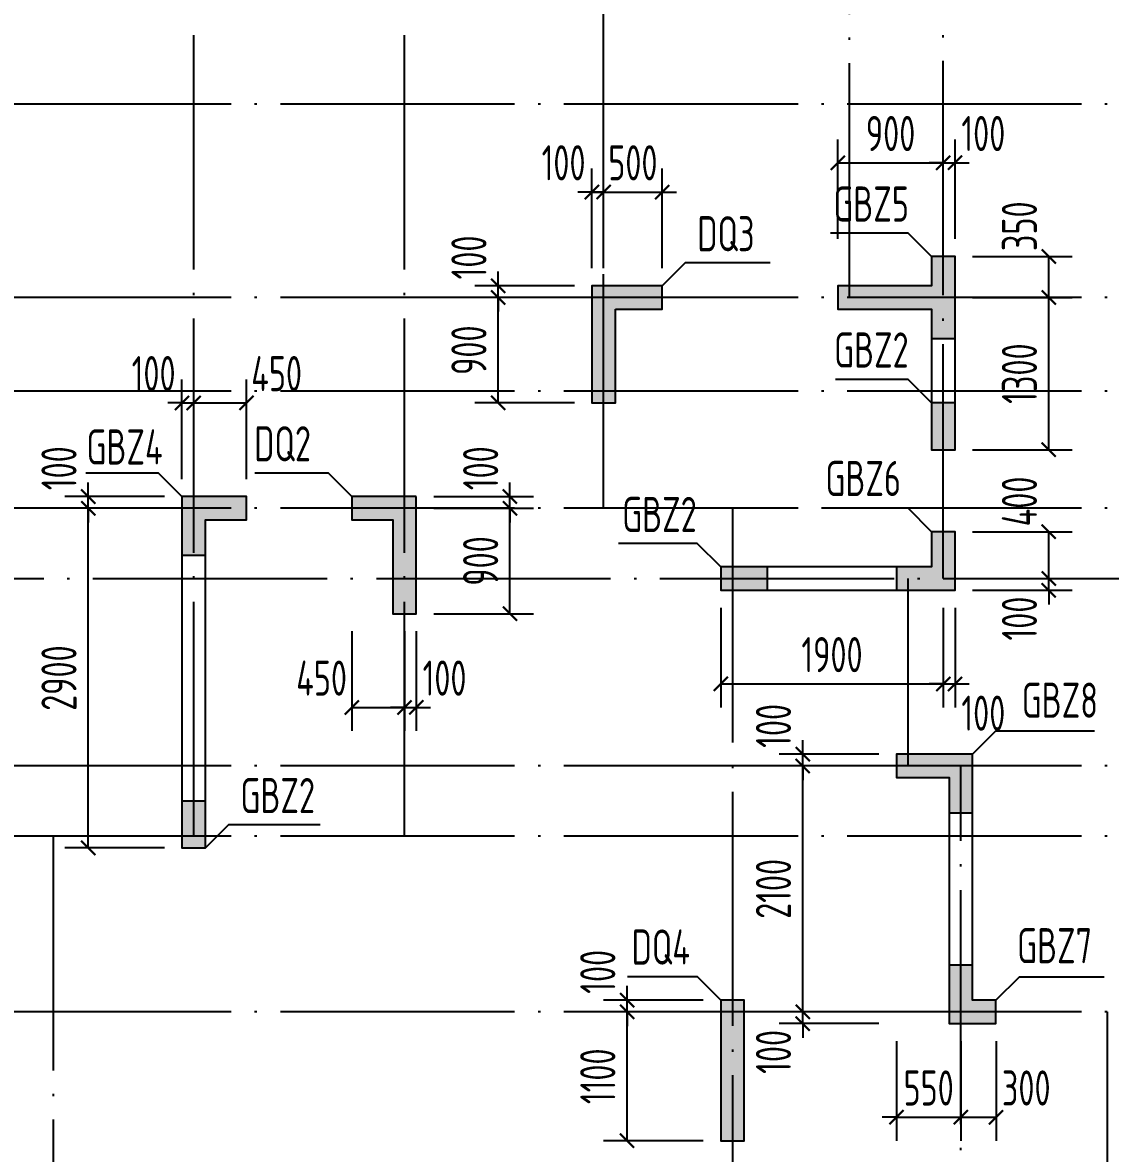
# Model space of a CAD drawing. Extents: x -655480 to 203344, y -294099 to 287156.
# Drawn here: x -300636 to -291349, y 67183 to 76838 of the extents above; entities that cross this region are included whole.
import ezdxf
from ezdxf.enums import TextEntityAlignment as Align

# ---------------------------------------------------------------- set-up
doc = ezdxf.new("R2010")
doc.units = 0
doc.header["$LTSCALE"] = 1000
doc.linetypes.add('DOTE', pattern=[2.42, 2, -0.2, 0.02, -0.2])
doc.layers.get('0').update_dxf_attribs({"linetype": 'CONTINUOUS'})
doc.layers.get('DEFPOINTS').update_dxf_attribs({"linetype": 'CONTINUOUS'})
for name, color, linetype in [('A-DOTE', 10, 'DOTE'), ('S-Q墙实线', 6, 'CONTINUOUS'), ('S-Q墙标注', 3, 'CONTINUOUS'), ('S-X详图填充', 252, 'CONTINUOUS'), ('S-X详图实线', 4, 'CONTINUOUS'), ('S-Z柱编号', 6, 'CONTINUOUS')]:
    doc.layers.add(name, color=color, linetype=linetype)
doc.styles.add('TSSD_REIN', font='tssdeng.shx', dxfattribs={"width": 0.7, "height": 300, "bigfont": 'tssdchn.shx'})
doc.styles.add('结构文字', font='zstxt.shx', dxfattribs={"width": 0.7, "bigfont": 'zshz.shx'})
doc.dimstyles.new('STRUCK', dxfattribs={"dimtxt": 400, "dimasz": 121, "dimexe": 200, "dimexo": 150, "dimgap": 115, "dimtad": 1, "dimdec": 0, "dimdsep": 46, "dimtxsty": '结构文字', "dimblk": 'ARCHTICK', "dimcen": 400, "dimclrd": 3, "dimclre": 3, "dimclrt": 7, "dimadec": 0, "dimazin": 0, "dimtfac": 1, "dimtdec": 0, "dimtix": 1, "dimtmove": 2, "dimatfit": 3, "dimldrblk": '_DIMX', "dimfxl": 1, "dimtolj": 1, "dimtzin": 0, "dimarcsym": 0})

# ---------------------------------------------------------------- blocks, each defined once
blk = doc.blocks.new('20210726.16395156')
at = {"layer": 'A-DOTE'}
for p, q in [((9300, 10900), (9300, 18249.9)), ((11100, 10900), (11100, 18249.9)), ((12800, 13700), (12800, 18249.9)), ((14900, 15500), (14900, 18249.9)), ((15700, 13100.3), (15700, 18249.9)), ((55600, 17150), (3600, 17150)), ((55600, 15500), (3600, 15500)), ((55600, 14700), (3600, 14700)), ((55600, 13700), (3600, 13700)), ((13900.2, 13700), (13900, 3600)), ((3600, 13100.3), (55600, 13100.3)), ((15400, 11500), (15400, 13100)), ((55600, 11500), (3600, 11500)), ((15850, 3600), (15850, 11500)), ((55600, 10900), (3600, 10900)), ((8100, 10900), (8100, 3600)), ((55600, 9400), (3600, 9400)), ((17100, 9400), (17100, 3600))]:
    blk.add_line(p, q, dxfattribs=at)
blk = doc.blocks.new('_ArchTick')
at = {"color": 0, "linetype": 'ByBlock', "const_width": 0.15}
blk.add_lwpolyline([(-0.5, -0.5), (0.5, 0.5)], dxfattribs=at)
blk = doc.blocks.new('*D1711')
at = {"layer": 'DEFPOINTS', "color": 0, "transparency": 16777216}
for p in [(-295476, 68391.2), (-294676, 68391.2), (-294676, 67291.2)]:
    blk.add_point(p, dxfattribs=at)
at = {"layer": 'S-Q墙标注', "color": 3, "lineweight": -2, "transparency": 16777216}
for p, q in [((-294826, 68391.2), (-295676, 68391.2)), ((-295476, 67291.2), (-295476, 68391.2)), ((-294826, 67291.2), (-295676, 67291.2))]:
    blk.add_line(p, q, dxfattribs=at)
at = {"layer": 'S-Q墙标注', "color": 3, "lineweight": -2, "transparency": 16777216, "xscale": 121, "yscale": 121, "zscale": 121}
for p, rotation in [((-295476, 68391.2), 90), ((-295476, 67291.2), 270)]:
    blk.add_blockref('_ArchTick', p, dxfattribs=dict(at, rotation=rotation))
at = {"layer": 'S-Q墙标注', "color": 7, "transparency": 16777216, "insert": (-295726, 67841.2), "char_height": 300, "attachment_point": 5, "rotation": 90, "style": 'TSSD_REIN'}
blk.add_mtext('\\A1;1100', dxfattribs=at)
blk = doc.blocks.new('_DIMX')
blk.add_line((-150, 0), (150, 0))
at = {"const_width": 50}
blk.add_lwpolyline([(-70, -70), (70, 70)], dxfattribs=at)
blk = doc.blocks.new('*D1712')
at = {"layer": 'DEFPOINTS', "color": 0, "transparency": 16777216}
for p in [(-295476, 68491.2), (-294676, 68491.2), (-294676, 68391.2)]:
    blk.add_point(p, dxfattribs=at)
at = {"layer": 'S-Q墙标注', "color": 3, "lineweight": -2, "transparency": 16777216}
for p, q in [((-295476, 68491.2), (-295476, 68612.2)), ((-294826, 68491.2), (-295676, 68491.2)), ((-295476, 68391.2), (-295476, 68491.2)), ((-294826, 68391.2), (-295676, 68391.2)), ((-295476, 68391.2), (-295476, 68270.2))]:
    blk.add_line(p, q, dxfattribs=at)
at = {"layer": 'S-Q墙标注', "color": 3, "lineweight": -2, "transparency": 16777216, "xscale": 121, "yscale": 121, "zscale": 121}
for p, rotation in [((-295476, 68491.2), 270), ((-295476, 68391.2), 90)]:
    blk.add_blockref('_ArchTick', p, dxfattribs=dict(at, rotation=rotation))
at = {"layer": 'S-Q墙标注', "color": 7, "transparency": 16777216, "insert": (-295726, 68733.1), "char_height": 300, "attachment_point": 5, "rotation": 90, "style": 'TSSD_REIN'}
blk.add_mtext('\\A1;100', dxfattribs=at)
blk = doc.blocks.new('*D1717')
at = {"layer": 'DEFPOINTS', "color": 0, "transparency": 16777216}
for p in [(-300076, 72691.2), (-299276, 72691.2), (-299276, 69791.2)]:
    blk.add_point(p, dxfattribs=at)
at = {"layer": 'S-Q墙标注', "color": 3, "lineweight": -2, "transparency": 16777216}
for p, q in [((-299426, 72691.2), (-300276, 72691.2)), ((-300076, 69791.2), (-300076, 72691.2)), ((-299426, 69791.2), (-300276, 69791.2))]:
    blk.add_line(p, q, dxfattribs=at)
at = {"layer": 'S-Q墙标注', "color": 3, "lineweight": -2, "transparency": 16777216, "xscale": 121, "yscale": 121, "zscale": 121}
for p, rotation in [((-300076, 72691.2), 90), ((-300076, 69791.2), 270)]:
    blk.add_blockref('_ArchTick', p, dxfattribs=dict(at, rotation=rotation))
at = {"layer": 'S-Q墙标注', "color": 7, "transparency": 16777216, "insert": (-300326, 71241.2), "char_height": 300, "attachment_point": 5, "rotation": 90, "style": 'TSSD_REIN'}
blk.add_mtext('\\A1;2900', dxfattribs=at)
blk = doc.blocks.new('*D1718')
at = {"layer": 'DEFPOINTS', "color": 0, "transparency": 16777216}
for p in [(-300076, 72791.2), (-299276, 72791.2), (-299276, 72691.2)]:
    blk.add_point(p, dxfattribs=at)
at = {"layer": 'S-Q墙标注', "color": 3, "lineweight": -2, "transparency": 16777216}
for p, q in [((-300076, 72791.2), (-300076, 72912.2)), ((-299426, 72791.2), (-300276, 72791.2)), ((-300076, 72691.2), (-300076, 72791.2)), ((-299426, 72691.2), (-300276, 72691.2)), ((-300076, 72691.2), (-300076, 72570.2))]:
    blk.add_line(p, q, dxfattribs=at)
at = {"layer": 'S-Q墙标注', "color": 3, "lineweight": -2, "transparency": 16777216, "xscale": 121, "yscale": 121, "zscale": 121}
for p, rotation in [((-300076, 72791.2), 270), ((-300076, 72691.2), 90)]:
    blk.add_blockref('_ArchTick', p, dxfattribs=dict(at, rotation=rotation))
at = {"layer": 'S-Q墙标注', "color": 7, "transparency": 16777216, "insert": (-300326, 73033.1), "char_height": 300, "attachment_point": 5, "rotation": 90, "style": 'TSSD_REIN'}
blk.add_mtext('\\A1;100', dxfattribs=at)
blk = doc.blocks.new('*D1719')
at = {"layer": 'DEFPOINTS', "color": 0, "transparency": 16777216}
for p in [(-299176, 73591.2), (-299276, 72791.2), (-299176, 72791.2)]:
    blk.add_point(p, dxfattribs=at)
at = {"layer": 'S-Q墙标注', "color": 3, "lineweight": -2, "transparency": 16777216}
for p, q in [((-299276, 72941.2), (-299276, 73791.2)), ((-299176, 72941.2), (-299176, 73791.2)), ((-299276, 73591.2), (-299397, 73591.2)), ((-299276, 73591.2), (-299176, 73591.2)), ((-299176, 73591.2), (-299055, 73591.2))]:
    blk.add_line(p, q, dxfattribs=at)
at = {"layer": 'S-Q墙标注', "color": 3, "lineweight": -2, "transparency": 16777216, "xscale": 121, "yscale": 121, "zscale": 121}
blk.add_blockref('_ArchTick', (-299276, 73591.2), dxfattribs=at)
at = {"layer": 'S-Q墙标注', "color": 3, "lineweight": -2, "transparency": 16777216, "xscale": 121, "yscale": 121, "zscale": 121, "rotation": 180}
blk.add_blockref('_ArchTick', (-299176, 73591.2), dxfattribs=at)
at = {"layer": 'S-Q墙标注', "color": 7, "transparency": 16777216, "insert": (-299517.9, 73841.2), "char_height": 300, "attachment_point": 5, "style": 'TSSD_REIN'}
blk.add_mtext('\\A1;100', dxfattribs=at)
blk = doc.blocks.new('*D1720')
at = {"layer": 'DEFPOINTS', "color": 0, "transparency": 16777216}
for p in [(-298726, 73591.2), (-299176, 72791.2), (-298726, 72791.2)]:
    blk.add_point(p, dxfattribs=at)
at = {"layer": 'S-Q墙标注', "color": 3, "lineweight": -2, "transparency": 16777216}
for p, q in [((-299176, 72941.2), (-299176, 73791.2)), ((-298726, 72941.2), (-298726, 73791.2)), ((-299176, 73591.2), (-298726, 73591.2))]:
    blk.add_line(p, q, dxfattribs=at)
at = {"layer": 'S-Q墙标注', "color": 3, "lineweight": -2, "transparency": 16777216, "xscale": 121, "yscale": 121, "zscale": 121, "rotation": 180}
blk.add_blockref('_ArchTick', (-299176, 73591.2), dxfattribs=at)
at = {"layer": 'S-Q墙标注', "color": 3, "lineweight": -2, "transparency": 16777216, "xscale": 121, "yscale": 121, "zscale": 121}
blk.add_blockref('_ArchTick', (-298726, 73591.2), dxfattribs=at)
at = {"layer": 'S-Q墙标注', "color": 7, "transparency": 16777216, "insert": (-298467.9, 73841.2), "char_height": 300, "attachment_point": 5, "style": 'TSSD_REIN'}
blk.add_mtext('\\A1;450', dxfattribs=at)
blk = doc.blocks.new('*D1721')
at = {"layer": 'DEFPOINTS', "color": 0, "transparency": 16777216}
for p in [(-297276, 72691.2), (-296476, 72691.2), (-297276, 71791.2)]:
    blk.add_point(p, dxfattribs=at)
at = {"layer": 'S-Q墙标注', "color": 3, "lineweight": -2, "transparency": 16777216}
for p, q in [((-297126, 72691.2), (-296276, 72691.2)), ((-296476, 71791.2), (-296476, 72691.2)), ((-297126, 71791.2), (-296276, 71791.2))]:
    blk.add_line(p, q, dxfattribs=at)
at = {"layer": 'S-Q墙标注', "color": 3, "lineweight": -2, "transparency": 16777216, "xscale": 121, "yscale": 121, "zscale": 121}
for p, rotation in [((-296476, 72691.2), 90), ((-296476, 71791.2), 270)]:
    blk.add_blockref('_ArchTick', p, dxfattribs=dict(at, rotation=rotation))
at = {"layer": 'S-Q墙标注', "color": 7, "transparency": 16777216, "insert": (-296726, 72241.2), "char_height": 300, "attachment_point": 5, "rotation": 90, "style": 'TSSD_REIN'}
blk.add_mtext('\\A1;900', dxfattribs=at)
blk = doc.blocks.new('*D1722')
at = {"layer": 'DEFPOINTS', "color": 0, "transparency": 16777216}
for p in [(-297276, 72791.2), (-296476, 72791.2), (-297276, 72691.2)]:
    blk.add_point(p, dxfattribs=at)
at = {"layer": 'S-Q墙标注', "color": 3, "lineweight": -2, "transparency": 16777216}
for p, q in [((-296476, 72791.2), (-296476, 72912.2)), ((-297126, 72791.2), (-296276, 72791.2)), ((-296476, 72691.2), (-296476, 72791.2)), ((-297126, 72691.2), (-296276, 72691.2)), ((-296476, 72691.2), (-296476, 72570.2))]:
    blk.add_line(p, q, dxfattribs=at)
at = {"layer": 'S-Q墙标注', "color": 3, "lineweight": -2, "transparency": 16777216, "xscale": 121, "yscale": 121, "zscale": 121}
for p, rotation in [((-296476, 72791.2), 270), ((-296476, 72691.2), 90)]:
    blk.add_blockref('_ArchTick', p, dxfattribs=dict(at, rotation=rotation))
at = {"layer": 'S-Q墙标注', "color": 7, "transparency": 16777216, "insert": (-296726, 73033.1), "char_height": 300, "attachment_point": 5, "rotation": 90, "style": 'TSSD_REIN'}
blk.add_mtext('\\A1;100', dxfattribs=at)
blk = doc.blocks.new('*D1723')
at = {"layer": 'DEFPOINTS', "color": 0, "transparency": 16777216}
for p in [(-297825.9, 71791.2), (-297376, 71791.2), (-297376, 70991.2)]:
    blk.add_point(p, dxfattribs=at)
at = {"layer": 'S-Q墙标注', "color": 3, "lineweight": -2, "transparency": 16777216}
for p, q in [((-297825.9, 71641.2), (-297825.9, 70791.2)), ((-297376, 71641.2), (-297376, 70791.2)), ((-297825.9, 70991.2), (-297376, 70991.2))]:
    blk.add_line(p, q, dxfattribs=at)
at = {"layer": 'S-Q墙标注', "color": 3, "lineweight": -2, "transparency": 16777216, "xscale": 121, "yscale": 121, "zscale": 121, "rotation": 180}
blk.add_blockref('_ArchTick', (-297825.9, 70991.2), dxfattribs=at)
at = {"layer": 'S-Q墙标注', "color": 3, "lineweight": -2, "transparency": 16777216, "xscale": 121, "yscale": 121, "zscale": 121}
blk.add_blockref('_ArchTick', (-297376, 70991.2), dxfattribs=at)
at = {"layer": 'S-Q墙标注', "color": 7, "transparency": 16777216, "insert": (-298084, 71241.2), "char_height": 300, "attachment_point": 5, "style": 'TSSD_REIN'}
blk.add_mtext('\\A1;450', dxfattribs=at)
blk = doc.blocks.new('*D1724')
at = {"layer": 'DEFPOINTS', "color": 0, "transparency": 16777216}
for p in [(-297376, 71791.2), (-297276, 71791.2), (-297276, 70991.2)]:
    blk.add_point(p, dxfattribs=at)
at = {"layer": 'S-Q墙标注', "color": 3, "lineweight": -2, "transparency": 16777216}
for p, q in [((-297376, 71641.2), (-297376, 70791.2)), ((-297276, 71641.2), (-297276, 70791.2)), ((-297376, 70991.2), (-297497, 70991.2)), ((-297376, 70991.2), (-297276, 70991.2)), ((-297276, 70991.2), (-297155, 70991.2))]:
    blk.add_line(p, q, dxfattribs=at)
at = {"layer": 'S-Q墙标注', "color": 3, "lineweight": -2, "transparency": 16777216, "xscale": 121, "yscale": 121, "zscale": 121}
blk.add_blockref('_ArchTick', (-297376, 70991.2), dxfattribs=at)
at = {"layer": 'S-Q墙标注', "color": 3, "lineweight": -2, "transparency": 16777216, "xscale": 121, "yscale": 121, "zscale": 121, "rotation": 180}
blk.add_blockref('_ArchTick', (-297276, 70991.2), dxfattribs=at)
at = {"layer": 'S-Q墙标注', "color": 7, "transparency": 16777216, "insert": (-297034.1, 71241.2), "char_height": 300, "attachment_point": 5, "style": 'TSSD_REIN'}
blk.add_mtext('\\A1;100', dxfattribs=at)
blk = doc.blocks.new('*D1725')
at = {"layer": 'DEFPOINTS', "color": 0, "transparency": 16777216}
for p in [(-292676, 72091.5), (-291876, 72091.5), (-292676, 71991.5)]:
    blk.add_point(p, dxfattribs=at)
at = {"layer": 'S-Q墙标注', "color": 3, "lineweight": -2, "transparency": 16777216}
for p, q in [((-291876, 72091.5), (-291876, 72212.5)), ((-292526, 72091.5), (-291676, 72091.5)), ((-291876, 71991.5), (-291876, 72091.5)), ((-292526, 71991.5), (-291676, 71991.5)), ((-291876, 71991.5), (-291876, 71870.5))]:
    blk.add_line(p, q, dxfattribs=at)
at = {"layer": 'S-Q墙标注', "color": 3, "lineweight": -2, "transparency": 16777216, "xscale": 121, "yscale": 121, "zscale": 121}
for p, rotation in [((-291876, 72091.5), 270), ((-291876, 71991.5), 90)]:
    blk.add_blockref('_ArchTick', p, dxfattribs=dict(at, rotation=rotation))
at = {"layer": 'S-Q墙标注', "color": 7, "transparency": 16777216, "insert": (-292126, 71749.5), "char_height": 300, "attachment_point": 5, "rotation": 90, "style": 'TSSD_REIN'}
blk.add_mtext('\\A1;100', dxfattribs=at)
blk = doc.blocks.new('*D1726')
at = {"layer": 'DEFPOINTS', "color": 0, "transparency": 16777216}
for p in [(-292676, 72491.5), (-291876, 72491.5), (-292676, 72091.5)]:
    blk.add_point(p, dxfattribs=at)
at = {"layer": 'S-Q墙标注', "color": 3, "lineweight": -2, "transparency": 16777216}
for p, q in [((-292526, 72491.5), (-291676, 72491.5)), ((-291876, 72091.5), (-291876, 72491.5)), ((-292526, 72091.5), (-291676, 72091.5))]:
    blk.add_line(p, q, dxfattribs=at)
at = {"layer": 'S-Q墙标注', "color": 3, "lineweight": -2, "transparency": 16777216, "xscale": 121, "yscale": 121, "zscale": 121}
for p, rotation in [((-291876, 72491.5), 90), ((-291876, 72091.5), 270)]:
    blk.add_blockref('_ArchTick', p, dxfattribs=dict(at, rotation=rotation))
at = {"layer": 'S-Q墙标注', "color": 7, "transparency": 16777216, "insert": (-292126, 72749.5), "char_height": 300, "attachment_point": 5, "rotation": 90, "style": 'TSSD_REIN'}
blk.add_mtext('\\A1;400', dxfattribs=at)
blk = doc.blocks.new('*D1727')
at = {"layer": 'DEFPOINTS', "color": 0, "transparency": 16777216}
for p in [(-294676, 71991.5), (-292776, 71991.5), (-292776, 71191.5)]:
    blk.add_point(p, dxfattribs=at)
at = {"layer": 'S-Q墙标注', "color": 3, "lineweight": -2, "transparency": 16777216}
for p, q in [((-294676, 71841.5), (-294676, 70991.5)), ((-292776, 71841.5), (-292776, 70991.5)), ((-294676, 71191.5), (-292776, 71191.5))]:
    blk.add_line(p, q, dxfattribs=at)
at = {"layer": 'S-Q墙标注', "color": 3, "lineweight": -2, "transparency": 16777216, "xscale": 121, "yscale": 121, "zscale": 121, "rotation": 180}
blk.add_blockref('_ArchTick', (-294676, 71191.5), dxfattribs=at)
at = {"layer": 'S-Q墙标注', "color": 3, "lineweight": -2, "transparency": 16777216, "xscale": 121, "yscale": 121, "zscale": 121}
blk.add_blockref('_ArchTick', (-292776, 71191.5), dxfattribs=at)
at = {"layer": 'S-Q墙标注', "color": 7, "transparency": 16777216, "insert": (-293726, 71441.5), "char_height": 300, "attachment_point": 5, "style": 'TSSD_REIN'}
blk.add_mtext('\\A1;1900', dxfattribs=at)
blk = doc.blocks.new('*D1728')
at = {"layer": 'DEFPOINTS', "color": 0, "transparency": 16777216}
for p in [(-292776, 71991.5), (-292676, 71991.5), (-292676, 71191.5)]:
    blk.add_point(p, dxfattribs=at)
at = {"layer": 'S-Q墙标注', "color": 3, "lineweight": -2, "transparency": 16777216}
for p, q in [((-292776, 71841.5), (-292776, 70991.5)), ((-292676, 71841.5), (-292676, 70991.5)), ((-292776, 71191.5), (-292897, 71191.5)), ((-292776, 71191.5), (-292676, 71191.5)), ((-292676, 71191.5), (-292555, 71191.5))]:
    blk.add_line(p, q, dxfattribs=at)
at = {"layer": 'S-Q墙标注', "color": 3, "lineweight": -2, "transparency": 16777216, "xscale": 121, "yscale": 121, "zscale": 121}
blk.add_blockref('_ArchTick', (-292776, 71191.5), dxfattribs=at)
at = {"layer": 'S-Q墙标注', "color": 3, "lineweight": -2, "transparency": 16777216, "xscale": 121, "yscale": 121, "zscale": 121, "rotation": 180}
blk.add_blockref('_ArchTick', (-292676, 71191.5), dxfattribs=at)
at = {"layer": 'S-Q墙标注', "color": 7, "transparency": 16777216, "insert": (-292434.1, 70941.5), "char_height": 300, "attachment_point": 5, "style": 'TSSD_REIN'}
blk.add_mtext('\\A1;100', dxfattribs=at)
blk = doc.blocks.new('*D1729')
at = {"layer": 'DEFPOINTS', "color": 0, "transparency": 16777216}
for p in [(-296576, 74491.2), (-295776, 74491.2), (-295776, 73591.2)]:
    blk.add_point(p, dxfattribs=at)
at = {"layer": 'S-Q墙标注', "color": 3, "lineweight": -2, "transparency": 16777216}
for p, q in [((-295926, 74491.2), (-296776, 74491.2)), ((-296576, 73591.2), (-296576, 74491.2)), ((-295926, 73591.2), (-296776, 73591.2))]:
    blk.add_line(p, q, dxfattribs=at)
at = {"layer": 'S-Q墙标注', "color": 3, "lineweight": -2, "transparency": 16777216, "xscale": 121, "yscale": 121, "zscale": 121}
for p, rotation in [((-296576, 74491.2), 90), ((-296576, 73591.2), 270)]:
    blk.add_blockref('_ArchTick', p, dxfattribs=dict(at, rotation=rotation))
at = {"layer": 'S-Q墙标注', "color": 7, "transparency": 16777216, "insert": (-296826, 74041.2), "char_height": 300, "attachment_point": 5, "rotation": 90, "style": 'TSSD_REIN'}
blk.add_mtext('\\A1;900', dxfattribs=at)
blk = doc.blocks.new('*D1730')
at = {"layer": 'DEFPOINTS', "color": 0, "transparency": 16777216}
for p in [(-296576, 74591.2), (-295776, 74591.2), (-295776, 74491.2)]:
    blk.add_point(p, dxfattribs=at)
at = {"layer": 'S-Q墙标注', "color": 3, "lineweight": -2, "transparency": 16777216}
for p, q in [((-296576, 74591.2), (-296576, 74712.2)), ((-295926, 74591.2), (-296776, 74591.2)), ((-296576, 74491.2), (-296576, 74591.2)), ((-295926, 74491.2), (-296776, 74491.2)), ((-296576, 74491.2), (-296576, 74370.2))]:
    blk.add_line(p, q, dxfattribs=at)
at = {"layer": 'S-Q墙标注', "color": 3, "lineweight": -2, "transparency": 16777216, "xscale": 121, "yscale": 121, "zscale": 121}
for p, rotation in [((-296576, 74591.2), 270), ((-296576, 74491.2), 90)]:
    blk.add_blockref('_ArchTick', p, dxfattribs=dict(at, rotation=rotation))
at = {"layer": 'S-Q墙标注', "color": 7, "transparency": 16777216, "insert": (-296826, 74833.1), "char_height": 300, "attachment_point": 5, "rotation": 90, "style": 'TSSD_REIN'}
blk.add_mtext('\\A1;100', dxfattribs=at)
blk = doc.blocks.new('*D1731')
at = {"layer": 'DEFPOINTS', "color": 0, "transparency": 16777216}
for p in [(-295676, 75391.2), (-295776, 74591.2), (-295676, 74591.2)]:
    blk.add_point(p, dxfattribs=at)
at = {"layer": 'S-Q墙标注', "color": 3, "lineweight": -2, "transparency": 16777216}
for p, q in [((-295776, 74741.2), (-295776, 75591.2)), ((-295676, 74741.2), (-295676, 75591.2)), ((-295776, 75391.2), (-295897, 75391.2)), ((-295776, 75391.2), (-295676, 75391.2)), ((-295676, 75391.2), (-295555, 75391.2))]:
    blk.add_line(p, q, dxfattribs=at)
at = {"layer": 'S-Q墙标注', "color": 3, "lineweight": -2, "transparency": 16777216, "xscale": 121, "yscale": 121, "zscale": 121}
blk.add_blockref('_ArchTick', (-295776, 75391.2), dxfattribs=at)
at = {"layer": 'S-Q墙标注', "color": 3, "lineweight": -2, "transparency": 16777216, "xscale": 121, "yscale": 121, "zscale": 121, "rotation": 180}
blk.add_blockref('_ArchTick', (-295676, 75391.2), dxfattribs=at)
at = {"layer": 'S-Q墙标注', "color": 7, "transparency": 16777216, "insert": (-296017.9, 75641.2), "char_height": 300, "attachment_point": 5, "style": 'TSSD_REIN'}
blk.add_mtext('\\A1;100', dxfattribs=at)
blk = doc.blocks.new('*D1732')
at = {"layer": 'DEFPOINTS', "color": 0, "transparency": 16777216}
for p in [(-295176.1, 75391.2), (-295676, 74591.2), (-295176.1, 74591.2)]:
    blk.add_point(p, dxfattribs=at)
at = {"layer": 'S-Q墙标注', "color": 3, "lineweight": -2, "transparency": 16777216}
for p, q in [((-295676, 74741.2), (-295676, 75591.2)), ((-295176.1, 74741.2), (-295176.1, 75591.2)), ((-295676, 75391.2), (-295797, 75391.2)), ((-295676, 75391.2), (-295176.1, 75391.2)), ((-295176.1, 75391.2), (-295055.1, 75391.2))]:
    blk.add_line(p, q, dxfattribs=at)
at = {"layer": 'S-Q墙标注', "color": 3, "lineweight": -2, "transparency": 16777216, "xscale": 121, "yscale": 121, "zscale": 121}
blk.add_blockref('_ArchTick', (-295676, 75391.2), dxfattribs=at)
at = {"layer": 'S-Q墙标注', "color": 3, "lineweight": -2, "transparency": 16777216, "xscale": 121, "yscale": 121, "zscale": 121, "rotation": 180}
blk.add_blockref('_ArchTick', (-295176.1, 75391.2), dxfattribs=at)
at = {"layer": 'S-Q墙标注', "color": 7, "transparency": 16777216, "insert": (-295426.1, 75641.2), "char_height": 300, "attachment_point": 5, "style": 'TSSD_REIN'}
blk.add_mtext('\\A1;500', dxfattribs=at)
blk = doc.blocks.new('*D1733')
at = {"layer": 'DEFPOINTS', "color": 0, "transparency": 16777216}
for p in [(-293976.1, 68391.2), (-293176.1, 68391.2), (-293176.1, 68291.2)]:
    blk.add_point(p, dxfattribs=at)
at = {"layer": 'S-Q墙标注', "color": 3, "lineweight": -2, "transparency": 16777216}
for p, q in [((-293976.1, 68391.2), (-293976.1, 68512.2)), ((-293326.1, 68391.2), (-294176.1, 68391.2)), ((-293976.1, 68291.2), (-293976.1, 68391.2)), ((-293326.1, 68291.2), (-294176.1, 68291.2)), ((-293976.1, 68291.2), (-293976.1, 68170.2))]:
    blk.add_line(p, q, dxfattribs=at)
at = {"layer": 'S-Q墙标注', "color": 3, "lineweight": -2, "transparency": 16777216, "xscale": 121, "yscale": 121, "zscale": 121}
for p, rotation in [((-293976.1, 68391.2), 270), ((-293976.1, 68291.2), 90)]:
    blk.add_blockref('_ArchTick', p, dxfattribs=dict(at, rotation=rotation))
at = {"layer": 'S-Q墙标注', "color": 7, "transparency": 16777216, "insert": (-294226.1, 68049.3), "char_height": 300, "attachment_point": 5, "rotation": 90, "style": 'TSSD_REIN'}
blk.add_mtext('\\A1;100', dxfattribs=at)
blk = doc.blocks.new('*D1734')
at = {"layer": 'DEFPOINTS', "color": 0, "transparency": 16777216}
for p in [(-293976.1, 70491.2), (-293176.1, 70491.2), (-293176.1, 68391.2)]:
    blk.add_point(p, dxfattribs=at)
at = {"layer": 'S-Q墙标注', "color": 3, "lineweight": -2, "transparency": 16777216}
for p, q in [((-293326.1, 70491.2), (-294176.1, 70491.2)), ((-293976.1, 68391.2), (-293976.1, 70491.2)), ((-293326.1, 68391.2), (-294176.1, 68391.2))]:
    blk.add_line(p, q, dxfattribs=at)
at = {"layer": 'S-Q墙标注', "color": 3, "lineweight": -2, "transparency": 16777216, "xscale": 121, "yscale": 121, "zscale": 121}
for p, rotation in [((-293976.1, 70491.2), 90), ((-293976.1, 68391.2), 270)]:
    blk.add_blockref('_ArchTick', p, dxfattribs=dict(at, rotation=rotation))
at = {"layer": 'S-Q墙标注', "color": 7, "transparency": 16777216, "insert": (-294226.1, 69441.2), "char_height": 300, "attachment_point": 5, "rotation": 90, "style": 'TSSD_REIN'}
blk.add_mtext('\\A1;2100', dxfattribs=at)
blk = doc.blocks.new('*D1735')
at = {"layer": 'DEFPOINTS', "color": 0, "transparency": 16777216}
for p in [(-293976.1, 70591.2), (-293176.1, 70591.2), (-293176.1, 70491.2)]:
    blk.add_point(p, dxfattribs=at)
at = {"layer": 'S-Q墙标注', "color": 3, "lineweight": -2, "transparency": 16777216}
for p, q in [((-293976.1, 70591.2), (-293976.1, 70712.2)), ((-293326.1, 70591.2), (-294176.1, 70591.2)), ((-293976.1, 70491.2), (-293976.1, 70591.2)), ((-293326.1, 70491.2), (-294176.1, 70491.2)), ((-293976.1, 70491.2), (-293976.1, 70370.2))]:
    blk.add_line(p, q, dxfattribs=at)
at = {"layer": 'S-Q墙标注', "color": 3, "lineweight": -2, "transparency": 16777216, "xscale": 121, "yscale": 121, "zscale": 121}
for p, rotation in [((-293976.1, 70591.2), 270), ((-293976.1, 70491.2), 90)]:
    blk.add_blockref('_ArchTick', p, dxfattribs=dict(at, rotation=rotation))
at = {"layer": 'S-Q墙标注', "color": 7, "transparency": 16777216, "insert": (-294226.1, 70833.1), "char_height": 300, "attachment_point": 5, "rotation": 90, "style": 'TSSD_REIN'}
blk.add_mtext('\\A1;100', dxfattribs=at)
blk = doc.blocks.new('*D2332')
at = {"layer": 'DEFPOINTS', "color": 0, "transparency": 16777216}
for p in [(-293176, 68291.3), (-292626, 68291.2), (-292626, 67491.2)]:
    blk.add_point(p, dxfattribs=at)
at = {"layer": 'S-Q墙标注', "color": 3, "lineweight": -2, "transparency": 16777216}
for p, q in [((-293176, 68141.3), (-293176, 67291.2)), ((-292626, 68141.2), (-292626, 67291.2)), ((-293176, 67491.2), (-293297, 67491.2)), ((-293176, 67491.2), (-292626, 67491.2)), ((-292626, 67491.2), (-292505, 67491.2))]:
    blk.add_line(p, q, dxfattribs=at)
at = {"layer": 'S-Q墙标注', "color": 3, "lineweight": -2, "transparency": 16777216, "xscale": 121, "yscale": 121, "zscale": 121}
blk.add_blockref('_ArchTick', (-293176, 67491.2), dxfattribs=at)
at = {"layer": 'S-Q墙标注', "color": 3, "lineweight": -2, "transparency": 16777216, "xscale": 121, "yscale": 121, "zscale": 121, "rotation": 180}
blk.add_blockref('_ArchTick', (-292626, 67491.2), dxfattribs=at)
at = {"layer": 'S-Q墙标注', "color": 7, "transparency": 16777216, "insert": (-292901, 67741.2), "char_height": 300, "attachment_point": 5, "style": 'TSSD_REIN'}
blk.add_mtext('\\A1;550', dxfattribs=at)
blk = doc.blocks.new('*D2333')
at = {"layer": 'DEFPOINTS', "color": 0, "transparency": 16777216}
for p in [(-292626, 68291.2), (-292326, 68291.2), (-292326, 67491.2)]:
    blk.add_point(p, dxfattribs=at)
at = {"layer": 'S-Q墙标注', "color": 3, "lineweight": -2, "transparency": 16777216}
for p, q in [((-292626, 68141.2), (-292626, 67291.2)), ((-292326, 68141.2), (-292326, 67291.2)), ((-292626, 67491.2), (-292326, 67491.2))]:
    blk.add_line(p, q, dxfattribs=at)
at = {"layer": 'S-Q墙标注', "color": 3, "lineweight": -2, "transparency": 16777216, "xscale": 121, "yscale": 121, "zscale": 121, "rotation": 180}
blk.add_blockref('_ArchTick', (-292626, 67491.2), dxfattribs=at)
at = {"layer": 'S-Q墙标注', "color": 3, "lineweight": -2, "transparency": 16777216, "xscale": 121, "yscale": 121, "zscale": 121}
blk.add_blockref('_ArchTick', (-292326, 67491.2), dxfattribs=at)
at = {"layer": 'S-Q墙标注', "color": 7, "transparency": 16777216, "insert": (-292067.9, 67741.2), "char_height": 300, "attachment_point": 5, "style": 'TSSD_REIN'}
blk.add_mtext('\\A1;300', dxfattribs=at)
blk = doc.blocks.new('*D2410')
at = {"layer": 'DEFPOINTS', "color": 0, "transparency": 16777216}
for p in [(-292676, 74491.2), (-291876, 74491.2), (-292676, 73191.2)]:
    blk.add_point(p, dxfattribs=at)
at = {"layer": 'S-Q墙标注', "color": 3, "lineweight": -2, "transparency": 16777216}
for p, q in [((-292526, 74491.2), (-291676, 74491.2)), ((-291876, 73191.2), (-291876, 74491.2)), ((-292526, 73191.2), (-291676, 73191.2))]:
    blk.add_line(p, q, dxfattribs=at)
at = {"layer": 'S-Q墙标注', "color": 3, "lineweight": -2, "transparency": 16777216, "xscale": 121, "yscale": 121, "zscale": 121}
for p, rotation in [((-291876, 74491.2), 90), ((-291876, 73191.2), 270)]:
    blk.add_blockref('_ArchTick', p, dxfattribs=dict(at, rotation=rotation))
at = {"layer": 'S-Q墙标注', "color": 7, "transparency": 16777216, "insert": (-292126, 73841.2), "char_height": 300, "attachment_point": 5, "rotation": 90, "style": 'TSSD_REIN'}
blk.add_mtext('\\A1;1300', dxfattribs=at)
blk = doc.blocks.new('*D2411')
at = {"layer": 'DEFPOINTS', "color": 0, "transparency": 16777216}
for p in [(-292676, 74841.2), (-291876, 74841.2), (-292676, 74491.2)]:
    blk.add_point(p, dxfattribs=at)
at = {"layer": 'S-Q墙标注', "color": 3, "lineweight": -2, "transparency": 16777216}
for p, q in [((-292526, 74841.2), (-291676, 74841.2)), ((-291876, 74491.2), (-291876, 74841.2)), ((-292526, 74491.2), (-291676, 74491.2))]:
    blk.add_line(p, q, dxfattribs=at)
at = {"layer": 'S-Q墙标注', "color": 3, "lineweight": -2, "transparency": 16777216, "xscale": 121, "yscale": 121, "zscale": 121}
for p, rotation in [((-291876, 74841.2), 90), ((-291876, 74491.2), 270)]:
    blk.add_blockref('_ArchTick', p, dxfattribs=dict(at, rotation=rotation))
at = {"layer": 'S-Q墙标注', "color": 7, "transparency": 16777216, "insert": (-292126, 75099.3), "char_height": 300, "attachment_point": 5, "rotation": 90, "style": 'TSSD_REIN'}
blk.add_mtext('\\A1;350', dxfattribs=at)
blk = doc.blocks.new('*D2412')
at = {"layer": 'DEFPOINTS', "color": 0, "transparency": 16777216}
for p in [(-292776, 75641.2), (-293676.1, 74841.2), (-292776, 74841.2)]:
    blk.add_point(p, dxfattribs=at)
at = {"layer": 'S-Q墙标注', "color": 3, "lineweight": -2, "transparency": 16777216}
for p, q in [((-293676.1, 74991.2), (-293676.1, 75841.2)), ((-292776, 74991.2), (-292776, 75841.2)), ((-293676.1, 75641.2), (-292776, 75641.2))]:
    blk.add_line(p, q, dxfattribs=at)
at = {"layer": 'S-Q墙标注', "color": 3, "lineweight": -2, "transparency": 16777216, "xscale": 121, "yscale": 121, "zscale": 121, "rotation": 180}
blk.add_blockref('_ArchTick', (-293676.1, 75641.2), dxfattribs=at)
at = {"layer": 'S-Q墙标注', "color": 3, "lineweight": -2, "transparency": 16777216, "xscale": 121, "yscale": 121, "zscale": 121}
blk.add_blockref('_ArchTick', (-292776, 75641.2), dxfattribs=at)
at = {"layer": 'S-Q墙标注', "color": 7, "transparency": 16777216, "insert": (-293226.1, 75891.2), "char_height": 300, "attachment_point": 5, "style": 'TSSD_REIN'}
blk.add_mtext('\\A1;900', dxfattribs=at)
blk = doc.blocks.new('*D2413')
at = {"layer": 'DEFPOINTS', "color": 0, "transparency": 16777216}
for p in [(-292676, 75641.2), (-292776, 74841.2), (-292676, 74841.2)]:
    blk.add_point(p, dxfattribs=at)
at = {"layer": 'S-Q墙标注', "color": 3, "lineweight": -2, "transparency": 16777216}
for p, q in [((-292776, 74991.2), (-292776, 75841.2)), ((-292676, 74991.2), (-292676, 75841.2)), ((-292776, 75641.2), (-292897, 75641.2)), ((-292776, 75641.2), (-292676, 75641.2)), ((-292676, 75641.2), (-292555, 75641.2))]:
    blk.add_line(p, q, dxfattribs=at)
at = {"layer": 'S-Q墙标注', "color": 3, "lineweight": -2, "transparency": 16777216, "xscale": 121, "yscale": 121, "zscale": 121}
blk.add_blockref('_ArchTick', (-292776, 75641.2), dxfattribs=at)
at = {"layer": 'S-Q墙标注', "color": 3, "lineweight": -2, "transparency": 16777216, "xscale": 121, "yscale": 121, "zscale": 121, "rotation": 180}
blk.add_blockref('_ArchTick', (-292676, 75641.2), dxfattribs=at)
at = {"layer": 'S-Q墙标注', "color": 7, "transparency": 16777216, "insert": (-292434.1, 75891.2), "char_height": 300, "attachment_point": 5, "style": 'TSSD_REIN'}
blk.add_mtext('\\A1;100', dxfattribs=at)

msp = doc.modelspace()

# ---------------------------------------------------------------- hatches: boundary and pattern name
at = {"layer": 'S-X详图填充'}
h = msp.add_hatch(color=256, dxfattribs=at)
h.dxf.hatch_style = 1
h.paths.add_polyline_path([(-292876.02, 74140.74), (-292676.02, 74140.74), (-292676.02, 74841.2), (-292876.02, 74841.2), (-292876.02, 74591.2), (-293676.14, 74591.2), (-293676.14, 74391.2), (-292876.02, 74391.2)])
h = msp.add_hatch(color=256, dxfattribs=at)
h.dxf.hatch_style = 1
h.paths.add_polyline_path([(-295576.02, 74391.2), (-295176.1, 74391.2), (-295176.1, 74591.2), (-295776.02, 74591.2), (-295776.02, 73591.2), (-295576.02, 73591.2)])
h = msp.add_hatch(color=256, dxfattribs=at)
h.dxf.hatch_style = 1
h.paths.add_polyline_path([(-292676.02, 73591.2), (-292876.02, 73591.2), (-292876.02, 73191.2), (-292676.02, 73191.2)])
h = msp.add_hatch(color=256, dxfattribs=at)
h.dxf.hatch_style = 1
h.paths.add_polyline_path([(-299276.01, 72291.2), (-299076.01, 72291.2), (-299076.01, 72591.2), (-298726.01, 72591.2), (-298726.01, 72791.2), (-299276.01, 72791.2)])
h = msp.add_hatch(color=256, dxfattribs=at)
h.dxf.hatch_style = 1
h.paths.add_polyline_path([(-297276.01, 72791.2), (-297825.93, 72791.2), (-297825.93, 72591.2), (-297476.01, 72591.2), (-297476.01, 71791.2), (-297276.01, 71791.2)])
h = msp.add_hatch(color=256, dxfattribs=at)
h.dxf.hatch_style = 1
h.paths.add_polyline_path([(-293176.02, 72191.47), (-293176.02, 71991.47), (-292676.02, 71991.47), (-292676.02, 72491.47), (-292876.02, 72491.47), (-292876.02, 72191.47)])
h = msp.add_hatch(color=256, dxfattribs=at)
h.dxf.hatch_style = 1
h.paths.add_polyline_path([(-294276.02, 71991.47), (-294276.02, 72191.47), (-294676.02, 72191.47), (-294676.02, 71991.47)])
h = msp.add_hatch(color=256, dxfattribs=at)
h.dxf.hatch_style = 1
h.paths.add_polyline_path([(-292726.02, 70091.2), (-292526.02, 70091.2), (-292526.02, 70591.2), (-293176.09, 70591.2), (-293176.09, 70391.2), (-292726.02, 70391.2)])
h = msp.add_hatch(color=256, dxfattribs=at)
h.dxf.hatch_style = 1
h.paths.add_polyline_path([(-299076.01, 70191.2), (-299276.01, 70191.2), (-299276.01, 69791.2), (-299076.01, 69791.2)])
h = msp.add_hatch(color=256, dxfattribs=at)
h.dxf.hatch_style = 1
h.paths.add_polyline_path([(-292526.02, 68791.2), (-292726.02, 68791.2), (-292726.02, 68291.2), (-292326.02, 68291.2), (-292326.02, 68491.2), (-292526.02, 68491.2)])
h = msp.add_hatch(color=256, dxfattribs=at)
h.dxf.hatch_style = 1
h.paths.add_polyline_path([(-294676.01, 67291.2), (-294476.01, 67291.2), (-294476.01, 68491.2), (-294676.01, 68491.2)])

# ---------------------------------------------------------------- linework, layer by layer
at = {"layer": 'S-Q墙实线'}
msp.add_lwpolyline([(-292676.02, 74491.2), (-292676.02, 74841.2), (-292876.02, 74841.2), (-292876.02, 74591.2), (-293676.14, 74591.2), (-293676.14, 74391.2), (-292876.02, 74391.2), (-292876.02, 73191.2), (-292676.02, 73191.2), (-292676.02, 74491.2)], dxfattribs=at)
for points in [[(-295576.02, 74391.2), (-295176.1, 74391.2), (-295176.1, 74591.2), (-295776.02, 74591.2), (-295776.02, 73591.2), (-295576.02, 73591.2)], [(-299076.01, 72591.2), (-298726.01, 72591.2), (-298726.01, 72791.2), (-299276.01, 72791.2), (-299276.01, 69791.2), (-299076.01, 69791.2)], [(-297276.01, 72791.2), (-297825.93, 72791.2), (-297825.93, 72591.2), (-297476.01, 72591.2), (-297476.01, 71791.2), (-297276.01, 71791.2)], [(-294676.02, 71991.47), (-293076.09, 71991.47), (-292676.02, 71991.47), (-292676.02, 72491.47), (-292876.02, 72491.47), (-292876.02, 72191.47), (-293076.09, 72191.47), (-294676.02, 72191.47)], [(-292526.02, 68491.2), (-292526.02, 70591.2), (-293176.09, 70591.2), (-293176.09, 70391.2), (-292726.02, 70391.2), (-292726.02, 68291.2), (-292326.02, 68291.2), (-292326.02, 68491.2)], [(-294476.01, 67291.2), (-294476.01, 68491.2), (-294676.01, 68491.2), (-294676.01, 67291.2)]]:
    msp.add_lwpolyline(points, close=True, dxfattribs=at)
at = {"layer": 'S-X详图实线'}
for points in [[(-292876.02, 74140.74), (-292676.02, 74140.74), (-292676.02, 74841.2), (-292876.02, 74841.2), (-292876.02, 74591.2), (-293676.14, 74591.2), (-293676.14, 74391.2), (-292876.02, 74391.2), (-292876.02, 74391.2)], [(-295576.02, 74391.2), (-295176.1, 74391.2), (-295176.1, 74591.2), (-295776.02, 74591.2), (-295776.02, 73591.2), (-295576.02, 73591.2), (-295576.02, 74391.2)], [(-292676.02, 73591.2), (-292876.02, 73591.2), (-292876.02, 73191.2), (-292676.02, 73191.2), (-292676.02, 73591.2)], [(-299276.01, 72291.2), (-299076.01, 72291.2), (-299076.01, 72591.2), (-298726.01, 72591.2), (-298726.01, 72791.2), (-299276.01, 72791.2), (-299276.01, 72291.2)], [(-297276.01, 72791.2), (-297825.93, 72791.2), (-297825.93, 72591.2), (-297476.01, 72591.2), (-297476.01, 71791.2), (-297276.01, 71791.2), (-297276.01, 72791.2)], [(-293176.02, 72191.47), (-293176.02, 71991.47), (-292676.02, 71991.47), (-292676.02, 72491.47), (-292876.02, 72491.47), (-292876.02, 72191.47), (-293176.02, 72191.47)], [(-294276.02, 71991.47), (-294276.02, 72191.47), (-294676.02, 72191.47), (-294676.02, 71991.47), (-294276.02, 71991.47)], [(-292726.02, 70091.2), (-292526.02, 70091.2), (-292526.02, 70591.2), (-293176.09, 70591.2), (-293176.09, 70391.2), (-292726.02, 70391.2), (-292726.02, 70091.2)], [(-299076.01, 70191.2), (-299276.01, 70191.2), (-299276.01, 69791.2), (-299076.01, 69791.2), (-299076.01, 70191.2)], [(-292526.02, 68791.2), (-292726.02, 68791.2), (-292726.02, 68291.2), (-292326.02, 68291.2), (-292326.02, 68491.2), (-292526.02, 68491.2), (-292526.02, 68791.2)], [(-294676.01, 67291.2), (-294476.01, 67291.2), (-294476.01, 68491.2), (-294676.01, 68491.2), (-294676.01, 67291.2)]]:
    msp.add_lwpolyline(points, close=True, dxfattribs=at)
at = {"layer": 'S-Z柱编号', "color": 7}
for points in [[(-292876.02, 74841.2), (-293076.02, 75041.2), (-293737.63, 75041.2)], [(-295176.1, 74591.2), (-294976.1, 74791.2), (-294254.57, 74791.2)], [(-292876.02, 73591.2), (-293076.02, 73791.2), (-293696.11, 73791.2)], [(-299276.01, 72791.2), (-299476.01, 72991.2), (-300096.09, 72991.2)], [(-297825.93, 72791.2), (-298025.93, 72991.2), (-298654.35, 72991.2)], [(-292876.02, 72491.47), (-293076.02, 72691.47), (-293800.63, 72691.47)], [(-294676.02, 72191.47), (-294876.02, 72391.47), (-295550.41, 72391.47)], [(-292526.02, 70591.2), (-292326.02, 70791.2), (-291486.02, 70791.2)], [(-299076.01, 69791.2), (-298876.01, 69991.2), (-298096.1, 69991.2)], [(-294675.78, 68491.2), (-294875.78, 68691.2), (-295473.29, 68691.2)], [(-292326.02, 68491.2), (-292126.02, 68691.2), (-291401.36, 68691.2)]]:
    msp.add_lwpolyline(points, dxfattribs=at)

# ---------------------------------------------------------------- block references
at = {"layer": 'A-DOTE'}
msp.add_blockref('20210726.16395156', (-308476.02, 58991.15), dxfattribs=at)

# ---------------------------------------------------------------- texts
at = {"layer": 'S-Z柱编号', "color": 7, "style": 'TSSD_REIN', "width": 0.7}
for s, p in [('GBZ5', (-293714.36, 75048.96)), ('DQ3', (-294876.1, 74795.64)), ('GBZ2', (-293707.7, 73802.91)), ('DQ2', (-298659.19, 73002)), ('GBZ4', (-300090.69, 72974.89)), ('GBZ6', (-293781.79, 72705.69)), ('GBZ2', (-295517.16, 72398.61)), ('GBZ8', (-292105.73, 70812.42)), ('GBZ2', (-298776.01, 69998.38)), ('DQ4', (-295436.83, 68704.9)), ('GBZ7', (-292145.13, 68716.18))]:
    msp.add_text(s, height=300, dxfattribs=at).set_placement(p, align=Align.BOTTOM_LEFT)

# ---------------------------------------------------------------- dimensions: what is measured, and where the dimension line sits
at = {"layer": 'S-Q墙标注'}
for base, p1, p2, picture, middle in [((-292776.03, 75641.2), (-293676.14, 74841.2), (-292776.03, 74841.2), '*D2412', (-293226.09, 75891.2)), ((-295176.1, 75391.2), (-295676.02, 74591.2), (-295176.1, 74591.2), '*D1732', (-295426.06, 75641.2)), ((-292776.02, 71191.47), (-294676.02, 71991.47), (-292776.02, 71991.47), '*D1727', (-293726.02, 71441.47)), ((-292626.01, 67491.18), (-293176.02, 68291.31), (-292626.01, 68291.18), '*D2332', (-292901.02, 67741.18))]:
    dim = msp.add_linear_dim(base=base, p1=p1, p2=p2, dimstyle='STRUCK', override={"dimtxt": 300, "dimgap": 100, "dimtxsty": 'TSSD_REIN'}, dxfattribs=at)
    dim.commit()
    dim.dimension.update_dxf_attribs({"geometry": picture, "text_midpoint": middle})
for base, p1, p2, picture, middle in [((-292676.02, 75641.2), (-292776.03, 74841.2), (-292676.02, 74841.2), '*D2413', (-292434.1, 75891.2)), ((-295676.02, 75391.2), (-295776.02, 74591.2), (-295676.02, 74591.2), '*D1731', (-296017.94, 75641.2)), ((-299176.02, 73591.2), (-299276.01, 72791.2), (-299176.02, 72791.2), '*D1719', (-299517.93, 73841.2)), ((-298726.01, 73591.2), (-299176.02, 72791.2), (-298726.01, 72791.2), '*D1720', (-298467.93, 73841.2)), ((-292676.02, 71191.47), (-292776.02, 71991.47), (-292676.02, 71991.47), '*D1728', (-292434.1, 70941.47)), ((-297376.02, 70991.2), (-297825.93, 71791.2), (-297376.02, 71791.2), '*D1723', (-298084.01, 71241.2)), ((-297276.01, 70991.2), (-297376.02, 71791.2), (-297276.01, 71791.2), '*D1724', (-297034.09, 71241.2)), ((-292326.01, 67491.18), (-292626.01, 68291.18), (-292326.01, 68291.18), '*D2333', (-292067.93, 67741.18))]:
    dim = msp.add_linear_dim(base=base, p1=p1, p2=p2, dimstyle='STRUCK', override={"dimtxt": 300, "dimgap": 100, "dimtxsty": 'TSSD_REIN'}, dxfattribs=at)
    dim.commit()
    dim.dimension.update_dxf_attribs({"geometry": picture, "text_midpoint": middle, "dimtype": 160})
for base, p1, p2, picture, middle in [((-291876.02, 74841.2), (-292676.02, 74491.2), (-292676.02, 74841.2), '*D2411', (-292126.02, 75099.28)), ((-296576.02, 74591.2), (-295776.02, 74491.2), (-295776.02, 74591.2), '*D1730', (-296826.02, 74833.12)), ((-300076.01, 72791.2), (-299276.01, 72691.2), (-299276.01, 72791.2), '*D1718', (-300326.01, 73033.12)), ((-296476.01, 72791.2), (-297276.01, 72691.2), (-297276.01, 72791.2), '*D1722', (-296726.01, 73033.12)), ((-291876.02, 72491.47), (-292676.02, 72091.47), (-292676.02, 72491.47), '*D1726', (-292126.02, 72749.55)), ((-291876.02, 72091.47), (-292676.02, 71991.47), (-292676.02, 72091.47), '*D1725', (-292126.02, 71749.55)), ((-293976.09, 70591.2), (-293176.09, 70491.2), (-293176.09, 70591.2), '*D1735', (-294226.09, 70833.12)), ((-295476.01, 68491.2), (-294676.01, 68391.2), (-294676.01, 68491.2), '*D1712', (-295726.01, 68733.12)), ((-293976.09, 68391.2), (-293176.09, 68291.2), (-293176.09, 68391.2), '*D1733', (-294226.09, 68049.28))]:
    dim = msp.add_linear_dim(base=base, p1=p1, p2=p2, angle=90, dimstyle='STRUCK', override={"dimtxt": 300, "dimgap": 100, "dimtxsty": 'TSSD_REIN'}, dxfattribs=at)
    dim.commit()
    dim.dimension.update_dxf_attribs({"geometry": picture, "text_midpoint": middle, "dimtype": 160})
for base, p1, p2, picture, middle in [((-296576.02, 74491.2), (-295776.02, 73591.2), (-295776.02, 74491.2), '*D1729', (-296826.02, 74041.2)), ((-291876.02, 74491.2), (-292676.02, 73191.2), (-292676.02, 74491.2), '*D2410', (-292126.02, 73841.2)), ((-300076.01, 72691.2), (-299276.01, 69791.2), (-299276.01, 72691.2), '*D1717', (-300326.01, 71241.2)), ((-296476.01, 72691.2), (-297276.01, 71791.2), (-297276.01, 72691.2), '*D1721', (-296726.01, 72241.2)), ((-293976.09, 70491.2), (-293176.09, 68391.2), (-293176.09, 70491.2), '*D1734', (-294226.09, 69441.2)), ((-295476.01, 68391.2), (-294676.01, 67291.2), (-294676.01, 68391.2), '*D1711', (-295726.01, 67841.2))]:
    dim = msp.add_linear_dim(base=base, p1=p1, p2=p2, angle=90, dimstyle='STRUCK', override={"dimtxt": 300, "dimgap": 100, "dimtxsty": 'TSSD_REIN'}, dxfattribs=at)
    dim.commit()
    dim.dimension.update_dxf_attribs({"geometry": picture, "text_midpoint": middle})

doc.saveas('drawing.dxf')
